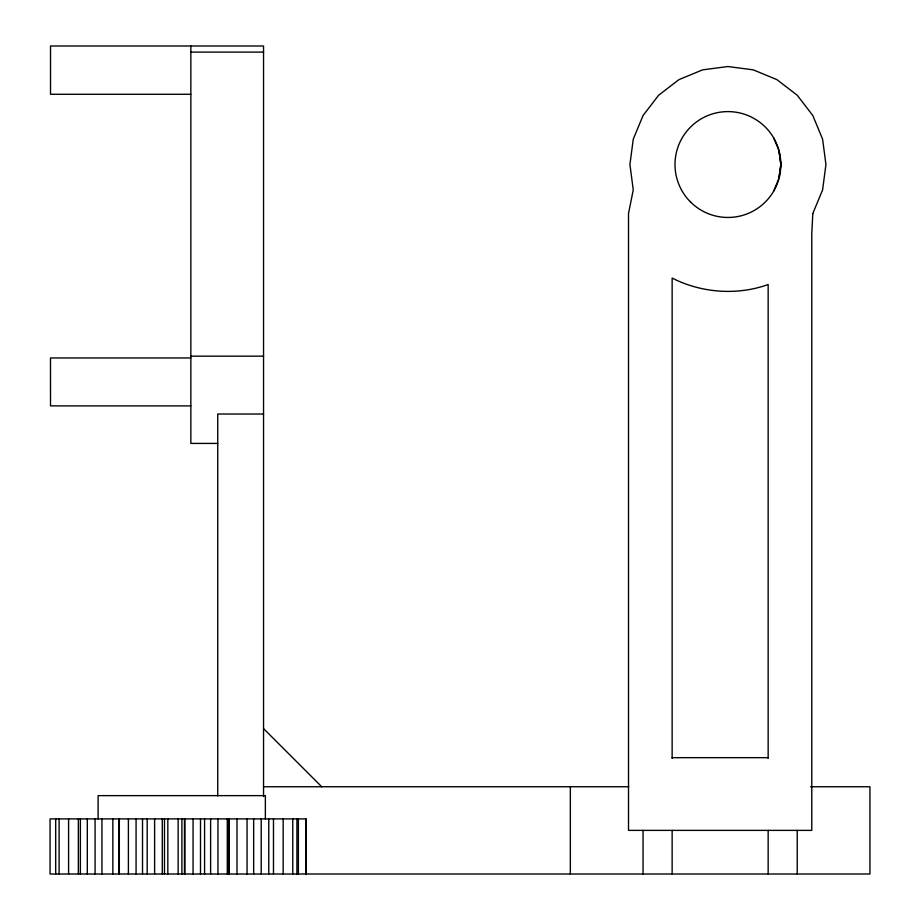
<?xml version="1.0" encoding="UTF-8"?>
<svg xmlns="http://www.w3.org/2000/svg" width="920" height="920" viewBox="0 0 920 920"><rect width="100%" height="100%" fill="white"/><g stroke="black" fill="none" stroke-linecap="round" stroke-linejoin="round"><path stroke-width="1.38" d="M773.766 190.992L778.952 178.215L780.861 164.53L779.056 150.834L773.766 138.069M190.842 52.106L263.545 52.106M190.842 94.277L50.519 94.277L50.519 46L263.545 46L263.545 796.605M190.842 356.166L263.545 356.166M190.842 357.96L50.485 357.96L50.519 405.892L190.842 405.892M263.545 414.023L217.741 414.023L217.741 795.915M217.741 443.417L190.842 443.417L190.842 46M672.14 757.666L768.154 757.666M263.545 786.749L628.797 786.749M810.52 786.749L869.94 786.749L869.94 874L50.059 874L50.059 818.904L306.222 818.904L306.222 874M778.952 178.215L780.861 164.53L778.952 150.845M263.545 728.582L321.712 786.749M797.237 830.38L797.237 874M768.154 758.379L768.154 284.521C737.231 295.711 701.442 293.02 672.14 278.07L672.14 758.379M768.154 830.38L768.154 874M672.14 830.38L672.14 874M643.057 830.38L643.057 874M570.342 786.749L570.342 874M305.808 818.904L305.808 874M298.391 818.904L298.391 874M296.918 818.904L296.918 874M292.755 818.904L292.755 874M283.176 818.904L283.176 874M273.481 818.904L273.481 874M268.755 818.904L268.755 874M265.362 818.904L265.362 795.639L98.118 795.639L98.118 818.904M261.211 818.904L261.211 874M253.655 818.904L253.655 874M247.066 818.904L247.066 874M237.003 818.904L237.003 874M229.298 818.904L229.298 874M228.677 818.904L228.677 874M227.286 818.904L227.286 874M217.959 818.904L217.959 874M210.623 818.904L210.623 874M204.573 818.904L204.573 874M200.502 818.904L200.502 874M193.073 818.904L193.073 874M184.862 818.904L184.862 874M184.46 818.904L184.46 874M181.884 818.904L181.884 874M178.146 818.904L178.146 874M167.831 818.904L167.831 874M164.484 818.904L164.484 874M162.288 818.904L162.288 874M154.617 818.904L154.617 874M147.188 818.904L147.188 874M142.519 818.904L142.519 874M136.068 818.904L136.068 874M128.398 818.904L128.398 874M119.335 818.904L119.335 874M118.737 818.904L118.737 874M112.849 818.904L112.849 874M101.936 818.904L101.936 874M95.082 818.904L95.082 874M87.308 818.904L87.308 874M80.373 818.904L80.373 874M78.349 818.904L78.349 874M68.597 818.904L68.597 874M59.098 818.904L59.098 874M55.694 818.904L55.694 874M812.808 213.532L811.773 233.829L811.773 830.38L628.509 830.38L628.509 213.532L633.259 189.899L629.924 164.53L633.259 139.161L643.057 115.529L658.628 95.231L678.925 79.649L702.558 69.862L727.927 66.528L753.296 69.862L776.928 79.649L797.237 95.231L812.808 115.529L822.595 139.161L825.942 164.53L822.595 189.899L812.808 213.532M690.506 201.963A52.934 52.934 0 0 0 779.056 178.227A52.934 52.934 0 0 0 714.231 113.401A52.934 52.934 0 0 0 690.506 201.963"/></g></svg>
